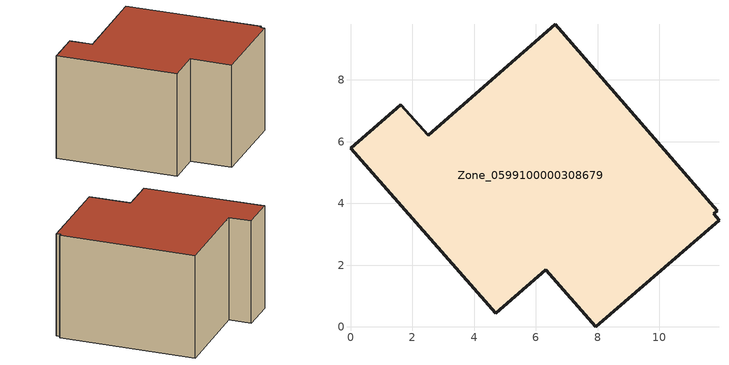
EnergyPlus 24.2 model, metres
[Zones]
Zone_0599100000308679
 floor ground (C_G): 4.7,0.44 0,5.79 1.62,7.2 2.52,6.2 6.63,9.81 11.87,3.77 11.76,3.67 11.93,3.46 7.94,0 6.32,1.85 z0
 wall outside (C_F): 2.52,6.2 1.62,7.2 0,5.79 4.7,0.44 6.32,1.85 7.94,0 11.93,3.46 11.76,3.67 11.87,3.77 6.63,9.81 2.52,6.2 z0:6.22
 roof outside (C_R): 11.87,3.77 6.63,9.81 2.52,6.2 1.62,7.2 0,5.79 4.7,0.44 6.32,1.85 7.94,0 11.93,3.46 11.76,3.67 z6.22
[BUILDING]
Pand.0599100000308679: North Axis=0; Terrain=City; Loads Convergence Tolerance Value=0.04; Temperature Convergence Tolerance Value=0.4; Solar Distribution=FullExterior; Maximum Number of Warmup Days=25; Minimum Number of Warmup Days=1
[Site:Location]
Rotterdam.The.Hague.AP_ZH_NLD Design_Conditions: Latitude=51.96; Longitude=4.45; Time Zone=1; Elevation=-4.5
[SITE:GROUNDTEMPERATURE:BUILDINGSURFACE]
18, 18, 18, 18, 18, 18, 18, 18, 18, 18, 18, 18
[MATERIAL] Thermal Absorptance=0.9; Solar Absorptance=0.7; Visible Absorptance=0.7
Name | Roughness | Thickness | Conductivity | Density | Specific Heat
G.TI.1946 | MediumSmooth | 0.15 | 1 | 540 | 1210
F.TI.1946 | Rough | 0.3 | 0.857143 | 1920 | 840
R.TI.1946 | MediumRough | 0.2 | 0.1 | 1500 | 1000
[CONSTRUCTION]
C_G: G.TI.1946
C_F: F.TI.1946
C_R: R.TI.1946
[ZONE]
Zone_0599100000308679: Type=1; Multiplier=1; Ceiling Height=Autocalculate; Volume=Autocalculate; Floor Area=autocalculate; Part of Total Floor Area=Yes
[ZONEINFILTRATION:DESIGNFLOWRATE]
Infil_Zone_0599100000308679: Zone or ZoneList or Space or SpaceList=Zone_0599100000308679; Schedule=AlwaysOn; Design Flow Rate Calculation Method=Flow/Area; Flow Rate per Floor Area=0.003; Constant Term Coefficient=1; Temperature Term Coefficient=0; Velocity Term Coefficient=0; Velocity Squared Term Coefficient=0
[HVACTEMPLATE:ZONE:IDEALLOADSAIRSYSTEM]
Zone_0599100000308679: Maximum Heating Supply Air Temperature=50; Minimum Cooling Supply Air Temperature=13; Maximum Heating Supply Air Humidity Ratio=0.0156; Minimum Cooling Supply Air Humidity Ratio=0.0077; Heating Limit=NoLimit; Cooling Limit=NoLimit; Dehumidification Control Type=ConstantSensibleHeatRatio; Cooling Sensible Heat Ratio=0.7; Dehumidification Setpoint=60; Humidification Control Type=None; Humidification Setpoint=30; Outdoor Air Method=None; Outdoor Air Flow Rate per Person=0.00944; Outdoor Air Flow Rate per Zone Floor Area=0; Outdoor Air Flow Rate per Zone=0; Demand Controlled Ventilation Type=None; Outdoor Air Economizer Type=NoEconomizer; Heat Recovery Type=None; Sensible Heat Recovery Effectiveness=0.7; Latent Heat Recovery Effectiveness=0.65
[ZONECONTROL:THERMOSTAT]
ThermostatControl_Zone_0599100000308679: Zone or ZoneList=Zone_0599100000308679; Control Type Schedule=DualSetpointControlType; Control 1=Thermostat_Zone_0599100000308679; Temperature Difference Between Cutout And Setpoint=0
[THERMOSTATSETPOINT:DUALSETPOINT]
Thermostat_Zone_0599100000308679: Heating Setpoint Temperature Schedule=HeatingSetpoint_Zone_0599100000308679; Cooling Setpoint Temperature Schedule=CoolingSetpoint_Zone_0599100000308679
[SCHEDULE:COMPACT]
HeatingSetpoint_Zone_0599100000308679: Through: 12/31, For: AllDays, Until: 24:00, 21
CoolingSetpoint_Zone_0599100000308679: Through: 12/31, For: AllDays, Until: 24:00, 24
DualSetpointControlType: Through: 12/31, For: AllDays, Until: 24:00, 4
AlwaysOn: Through: 12/31, For: AllDays, Until: 24:00, 1
